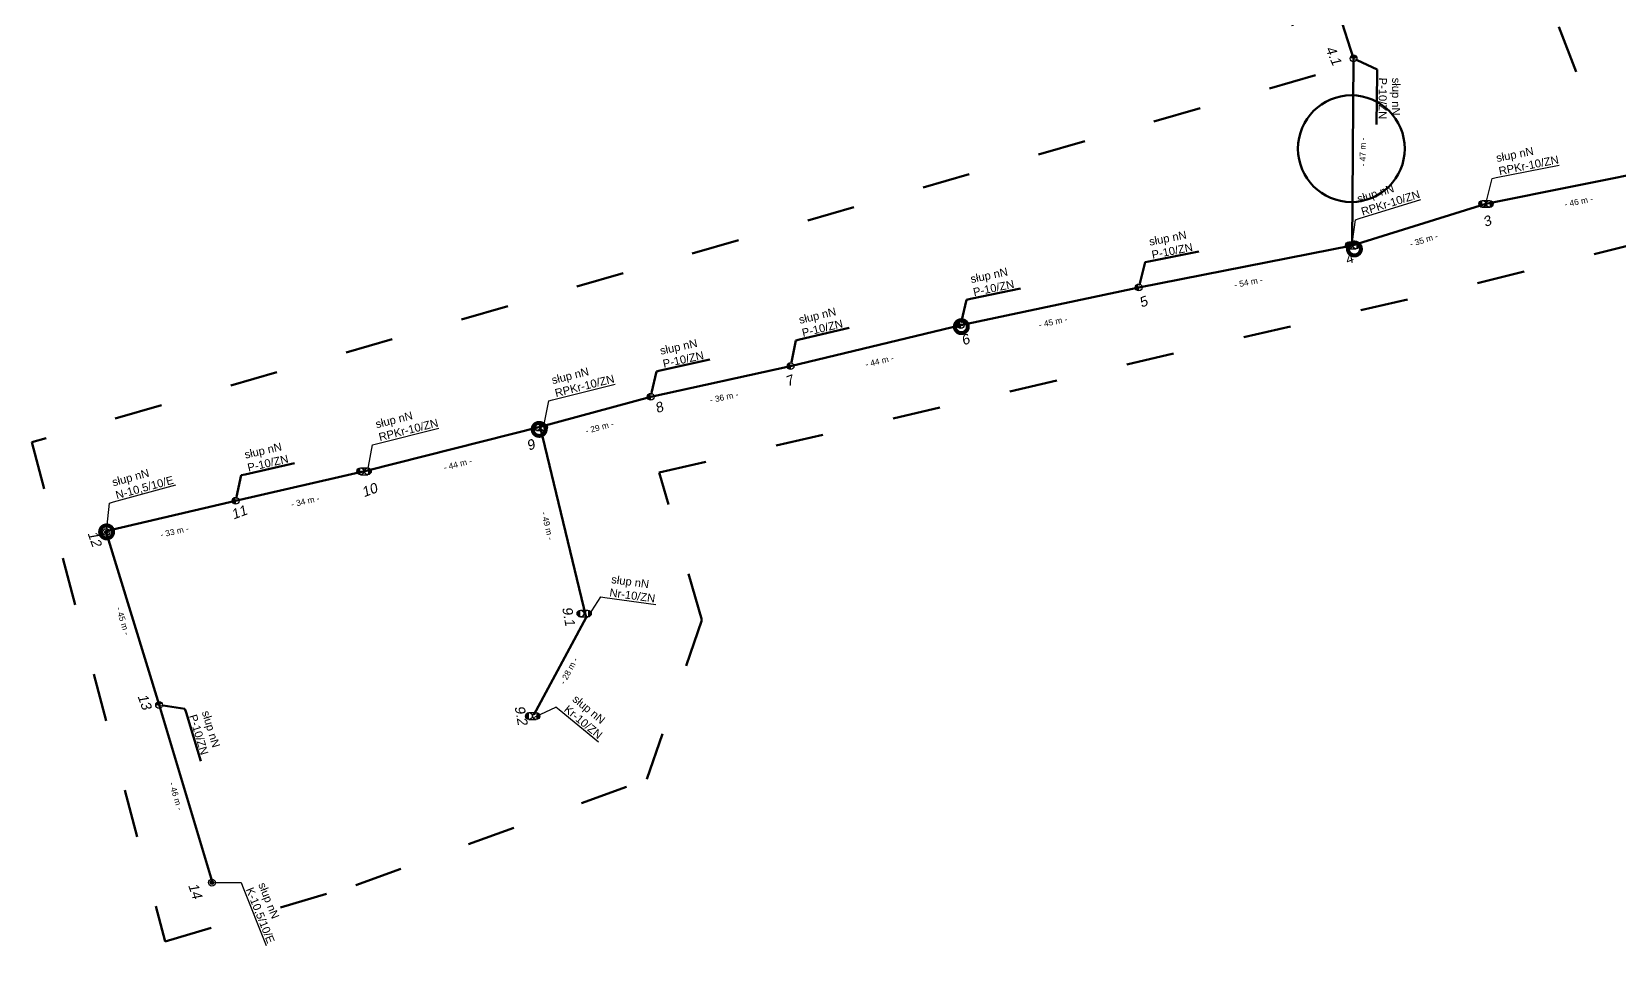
# Model space of a CAD drawing. Header units: metres. Extents: x 7547313 to 7555771, y 5771206 to 5789306.
# Drawn here: x 7547313.2 to 7547710, y 5783965.2 to 5784194.7 of the extents above; entities that cross this region are included whole.
import ezdxf
from ezdxf import colors
from ezdxf.entities.mleader import LeaderData, LeaderLine
from ezdxf.math import Vec2, Vec3

# ---------------------------------------------------------------- set-up
doc = ezdxf.new("R2010")
doc.units = ezdxf.units.M
doc.linetypes.add('GCAD_ISO03W100', pattern=[30, 12, -18])
for name, color, linetype, lineweight in [('!TELE', 30, 'SCARPLINE1A', 50), ('!trafo_05-0181', 6, 'GCAD_ISO03W100', 50), ('_numery', 7, 'Continuous', 40), ('_PRZEWIESZENIA', 6, 'Continuous', 50)]:
    doc.layers.add(name, color=color, linetype=linetype, lineweight=lineweight)
for name, color, linetype in [('!wymiary', 7, 'Continuous'), ('_MM mufy', 3, 'Continuous'), ('_MM opisy', 7, 'Continuous'), ('_MM slupy', 5, 'Continuous')]:
    doc.layers.add(name, color=color, linetype=linetype)
doc.styles.get("Standard").update_dxf_attribs({"font": 'arial.ttf'})
doc.linetypes.add('SCARPLINE1A', pattern='A,2,[150,AAA.SHX,S=1,R=0,X=0,Y=0],1e-11', length=2)
doc.dimstyles.new('opis linie', dxfattribs={"dimtxt": 1.5, "dimasz": 0.18, "dimexe": 0.18, "dimexo": 0.0625, "dimgap": 2.5, "dimtad": 4, "dimdec": 0, "dimzin": 0, "dimdsep": 46, "dimtxsty": 'Standard', "dimcen": 0.09, "dimse1": 1, "dimse2": 1, "dimsd1": 1, "dimsd2": 1, "dimclrt": 256, "dimadec": 0, "dimazin": 0, "dimtfac": 1, "dimtdec": 0, "dimtofl": 0, "dimtmove": 0, "dimatfit": 3, "dimfxl": 1, "dimtfill": 1, "dimtolj": 1, "dimtzin": 0, "dimarcsym": 0})

# ---------------------------------------------------------------- blocks, each defined once
blk = doc.blocks.new('*D20')
at = {"layer": 'Defpoints', "color": 0}
for p in [(7547440.23, 5784095.98), (7547451, 5784048.19), (7547451.73, 5784048.37)]:
    blk.add_point(p, dxfattribs=at)
at = {"layer": '!wymiary', "insert": (7547442.08, 5784071.23), "char_height": 1.5, "attachment_point": 5, "rotation": 283.574, "bg_fill": 3, "box_fill_scale": 1.1, "bg_fill_color": 9, "bg_fill_true_color": 13158600, "bg_fill_transparency": 0}
blk.add_mtext('\\A1;- 49 m -', dxfattribs=at)
blk = doc.blocks.new('*D21')
at = {"layer": 'Defpoints', "color": 0}
for p in [(7547451.73, 5784048.37), (7547438.03, 5784024.35), (7547438.69, 5784024)]:
    blk.add_point(p, dxfattribs=at)
at = {"layer": '!wymiary', "insert": (7547447.43, 5784035), "char_height": 1.5, "attachment_point": 5, "rotation": 61.8514, "bg_fill": 3, "box_fill_scale": 1.1, "bg_fill_color": 9, "bg_fill_true_color": 13158600, "bg_fill_transparency": 0}
blk.add_mtext('\\A1;- 28 m -', dxfattribs=at)
blk = doc.blocks.new('*D44')
at = {"layer": 'Defpoints', "color": 0}
for p in [(7547629.2, 5784232.71), (7547642.85, 5784187.82), (7547643.57, 5784188.05)]:
    blk.add_point(p, dxfattribs=at)
at = {"layer": '!wymiary', "insert": (7547632.57, 5784209.15), "char_height": 1.5, "attachment_point": 5, "rotation": 287.8382, "bg_fill": 3, "box_fill_scale": 1.1, "bg_fill_color": 9, "bg_fill_true_color": 13158600, "bg_fill_transparency": 0}
blk.add_mtext('\\A1;- 47 m -', dxfattribs=at)
blk = doc.blocks.new('*D45')
at = {"layer": 'Defpoints', "color": 0}
for p in [(7547643.57, 5784188.05), (7547642.43, 5784141.27), (7547643.18, 5784141.26)]:
    blk.add_point(p, dxfattribs=at)
at = {"layer": '!wymiary', "insert": (7547645.87, 5784164.64), "char_height": 1.5, "attachment_point": 5, "rotation": 89.5261, "bg_fill": 3, "box_fill_scale": 1.1, "bg_fill_color": 9, "bg_fill_true_color": 13158600, "bg_fill_transparency": 0}
blk.add_mtext('\\A1;- 47 m -', dxfattribs=at)
blk = doc.blocks.new('*D50')
at = {"layer": 'Defpoints', "color": 0}
for p in [(7547345.03, 5784026.49), (7547345.75, 5784026.71), (7547358.27, 5783982.38)]:
    blk.add_point(p, dxfattribs=at)
at = {"layer": '!wymiary', "insert": (7547349.24, 5784003.71), "char_height": 1.5, "attachment_point": 5, "rotation": 286.7076, "bg_fill": 3, "box_fill_scale": 1.1, "bg_fill_color": 9, "bg_fill_true_color": 13158600, "bg_fill_transparency": 0}
blk.add_mtext('\\A1;- 46 m -', dxfattribs=at)
blk = doc.blocks.new('*D51')
at = {"layer": 'Defpoints', "color": 0}
for p in [(7547331.74, 5784069.94), (7547332.46, 5784070.16), (7547345.03, 5784026.49)]:
    blk.add_point(p, dxfattribs=at)
at = {"layer": '!wymiary', "insert": (7547335.98, 5784047.48), "char_height": 1.5, "attachment_point": 5, "rotation": 287.0072, "bg_fill": 3, "box_fill_scale": 1.1, "bg_fill_color": 9, "bg_fill_true_color": 13158600, "bg_fill_transparency": 0}
blk.add_mtext('\\A1;- 45 m -', dxfattribs=at)
blk = doc.blocks.new('*D52')
at = {"layer": 'Defpoints', "color": 0}
for p in [(7547364.16, 5784077.51), (7547364.33, 5784076.78), (7547331.74, 5784069.94)]:
    blk.add_point(p, dxfattribs=at)
at = {"layer": '!wymiary', "insert": (7547348.86, 5784069.81), "char_height": 1.5, "attachment_point": 5, "rotation": 13.143, "bg_fill": 3, "box_fill_scale": 1.1, "bg_fill_color": 9, "bg_fill_true_color": 13158600, "bg_fill_transparency": 0}
blk.add_mtext('\\A1;- 33 m -', dxfattribs=at)
blk = doc.blocks.new('*D53')
at = {"layer": 'Defpoints', "color": 0}
for p in [(7547397.15, 5784085.08), (7547397.32, 5784084.35), (7547364.16, 5784077.51)]:
    blk.add_point(p, dxfattribs=at)
at = {"layer": '!wymiary', "insert": (7547381.55, 5784077.38), "char_height": 1.5, "attachment_point": 5, "rotation": 12.9236, "bg_fill": 3, "box_fill_scale": 1.1, "bg_fill_color": 9, "bg_fill_true_color": 13158600, "bg_fill_transparency": 0}
blk.add_mtext('\\A1;- 34 m -', dxfattribs=at)
blk = doc.blocks.new('*D54')
at = {"layer": 'Defpoints', "color": 0}
for p in [(7547440.23, 5784095.98), (7547440.42, 5784095.25), (7547397.15, 5784085.08)]:
    blk.add_point(p, dxfattribs=at)
at = {"layer": '!wymiary', "insert": (7547419.67, 5784086.65), "char_height": 1.5, "attachment_point": 5, "rotation": 14.197, "bg_fill": 3, "box_fill_scale": 1.1, "bg_fill_color": 9, "bg_fill_true_color": 13158600, "bg_fill_transparency": 0}
blk.add_mtext('\\A1;- 44 m -', dxfattribs=at)
blk = doc.blocks.new('*D55')
at = {"layer": 'Defpoints', "color": 0}
for p in [(7547467.89, 5784103.49), (7547468.09, 5784102.76), (7547440.23, 5784095.98)]:
    blk.add_point(p, dxfattribs=at)
at = {"layer": '!wymiary', "insert": (7547455.11, 5784095.86), "char_height": 1.5, "attachment_point": 5, "rotation": 15.1883, "bg_fill": 3, "box_fill_scale": 1.1, "bg_fill_color": 9, "bg_fill_true_color": 13158600, "bg_fill_transparency": 0}
blk.add_mtext('\\A1;- 29 m -', dxfattribs=at)
blk = doc.blocks.new('*D56')
at = {"layer": 'Defpoints', "color": 0}
for p in [(7547502.85, 5784111.15), (7547503.01, 5784110.41), (7547467.89, 5784103.49)]:
    blk.add_point(p, dxfattribs=at)
at = {"layer": '!wymiary', "insert": (7547486.23, 5784103.39), "char_height": 1.5, "attachment_point": 5, "rotation": 12.3555, "bg_fill": 3, "box_fill_scale": 1.1, "bg_fill_color": 9, "bg_fill_true_color": 13158600, "bg_fill_transparency": 0}
blk.add_mtext('\\A1;- 36 m -', dxfattribs=at)
blk = doc.blocks.new('*D57')
at = {"layer": 'Defpoints', "color": 0}
for p in [(7547545.39, 5784121.41), (7547545.56, 5784120.68), (7547502.85, 5784111.15)]:
    blk.add_point(p, dxfattribs=at)
at = {"layer": '!wymiary', "insert": (7547525.06, 5784112.39), "char_height": 1.5, "attachment_point": 5, "rotation": 13.5621, "bg_fill": 3, "box_fill_scale": 1.1, "bg_fill_color": 9, "bg_fill_true_color": 13158600, "bg_fill_transparency": 0}
blk.add_mtext('\\A1;- 44 m -', dxfattribs=at)
blk = doc.blocks.new('*D58')
at = {"layer": 'Defpoints', "color": 0}
for p in [(7547589.88, 5784130.8), (7547590.04, 5784130.07), (7547545.39, 5784121.41)]:
    blk.add_point(p, dxfattribs=at)
at = {"layer": '!wymiary', "insert": (7547568.46, 5784122.18), "char_height": 1.5, "attachment_point": 5, "rotation": 11.9245, "bg_fill": 3, "box_fill_scale": 1.1, "bg_fill_color": 9, "bg_fill_true_color": 13158600, "bg_fill_transparency": 0}
blk.add_mtext('\\A1;- 45 m -', dxfattribs=at)
blk = doc.blocks.new('*D59')
at = {"layer": 'Defpoints', "color": 0}
for p in [(7547643.18, 5784141.26), (7547643.32, 5784140.53), (7547589.88, 5784130.8)]:
    blk.add_point(p, dxfattribs=at)
at = {"layer": '!wymiary', "insert": (7547617.3, 5784132.1), "char_height": 1.5, "attachment_point": 5, "rotation": 11.1037, "bg_fill": 3, "box_fill_scale": 1.1, "bg_fill_color": 9, "bg_fill_true_color": 13158600, "bg_fill_transparency": 0}
blk.add_mtext('\\A1;- 54 m -', dxfattribs=at)
blk = doc.blocks.new('*D60')
at = {"layer": 'Defpoints', "color": 0}
for p in [(7547676.66, 5784151.71), (7547676.89, 5784151), (7547643.18, 5784141.26)]:
    blk.add_point(p, dxfattribs=at)
at = {"layer": '!wymiary', "insert": (7547661.12, 5784142.66), "char_height": 1.5, "attachment_point": 5, "rotation": 17.3352, "bg_fill": 3, "box_fill_scale": 1.1, "bg_fill_color": 9, "bg_fill_true_color": 13158600, "bg_fill_transparency": 0}
blk.add_mtext('\\A1;- 35 m -', dxfattribs=at)
blk = doc.blocks.new('*D61')
at = {"layer": 'Defpoints', "color": 0}
for p in [(7547721.42, 5784160.68), (7547721.56, 5784159.94), (7547676.66, 5784151.71)]:
    blk.add_point(p, dxfattribs=at)
at = {"layer": '!wymiary', "insert": (7547699.83, 5784152.26), "char_height": 1.5, "attachment_point": 5, "rotation": 11.3282, "bg_fill": 3, "box_fill_scale": 1.1, "bg_fill_color": 9, "bg_fill_true_color": 13158600, "bg_fill_transparency": 0}
blk.add_mtext('\\A1;- 46 m -', dxfattribs=at)
blk = doc.blocks.new('ZN')
at = {"layer": '_MM slupy', "transparency": 33554687}
h = blk.add_hatch(color=256, dxfattribs=at)
h.dxf.hatch_style = 1
h.paths.add_polyline_path([(0, -0.86), (0, 0.86, 1)])
at = {"layer": '_MM slupy'}
blk.add_circle((0, 0), 0.857, dxfattribs=at)
blk = doc.blocks.new('E')
at = {"layer": '_MM slupy'}
h = blk.add_hatch(color=256, dxfattribs=at)
h.dxf.hatch_style = 1
h.paths.add_polyline_path([(0.27, 0.37, 1), (-0.27, -0.37, 1)])
for radius in [0.857, 0.457]:
    blk.add_circle((0, 0), radius, dxfattribs=at)
blk = doc.blocks.new('R')
at = {"layer": '_MM slupy', "transparency": 33554687}
h = blk.add_hatch(color=256, dxfattribs=at)
h.dxf.hatch_style = 1
h.paths.add_polyline_path([(-0.93, -0.86), (-0.93, 0.86, 1)])
h = blk.add_hatch(color=256, dxfattribs=at)
h.dxf.hatch_style = 1
h.paths.add_polyline_path([(0.93, 0.86), (0.93, -0.86, 1)])
at = {"layer": '_MM slupy'}
for points in [[(-0.93, 0.86), (0.93, 0.86)], [(-0.93, -0.86), (0.93, -0.86)]]:
    blk.add_lwpolyline(points, dxfattribs=at)
for centre in [(-0.93, 0), (0.93, 0)]:
    blk.add_circle(centre, 0.857, dxfattribs=at)
blk = doc.blocks.new('mufa')
at = {"layer": '_MM mufy'}
h = blk.add_hatch(color=256, dxfattribs=at)
h.dxf.hatch_style = 1
h.paths.add_polyline_path([(2.15, 0.12, 1), (-2.1, -0.05, 1)])
h.paths.add_polyline_path([(-1.1, -0.01, -1), (1.15, 0.08, -1)], flags=16)
h.paths.add_polyline_path([(-0.83, 0, -1), (0.88, 0.07, -1)], flags=0)
blk = doc.blocks.new('q')
at = {"layer": '_MM slupy'}
blk.add_blockref('ZN', (0, 0), dxfattribs=at)
at = {"layer": '_MM opisy'}
ml = blk.add_multileader_mtext('Standard', dxfattribs=at)
ml.set_content('\\pxql;słup nN\\PP-10/ZN', color=256)
ml.set_leader_properties()
ml.build(insert=Vec2(0, 0))
ml.multileader.update_dxf_attribs({"has_text_frame": 1, "text_left_attachment_type": 5, "text_right_attachment_type": 5, "dogleg_length": 1, "arrow_head_size": 1})
ctx = ml.context
ctx.base_point, ctx.char_height, ctx.arrow_head_size, ctx.landing_gap_size, ctx.plane_origin = Vec3(3.75, 5.9), 2, 1, 1, Vec3(1.72, -1.42)
ctx.left_attachment, ctx.right_attachment = 5, 5
notes = []
notes.append((ctx, [(0, (1, 1, 0), (2.75, 5.9), (1, 0), 1, [(0, [(0, 0), (2.75, 5.9)], 0, [])])]))
ctx.mtext.insert, ctx.mtext.flow_direction = Vec3(4.75, 11.7), 5
ctx.mtext.has_bg_fill, ctx.mtext.bg_color, ctx.mtext.bg_scale_factor, ctx.mtext.bg_transparency, ctx.mtext.use_window_bg_color = 1, -1023410175, 1, 0, 1
for ctx, leaders in notes:
    for number, flags, end, landing, length, lines in leaders:
        leader = LeaderData()
        leader.index, (leader.has_last_leader_line, leader.has_dogleg_vector, leader.attachment_direction) = number, flags
        leader.last_leader_point, leader.dogleg_vector, leader.dogleg_length = Vec3(end), Vec3(landing), length
        for number, points, colour, breaks in lines:
            line = LeaderLine()
            line.index, line.vertices, line.color, line.breaks = number, Vec3.list(points), colors.encode_raw_color(colour), breaks
            leader.lines.append(line)
        ctx.leaders.append(leader)

msp = doc.modelspace()

# ---------------------------------------------------------------- linework, layer by layer
at = {"layer": '!TELE'}
for points in [[(7547604.59, 5784308.46), (7547616.77, 5784271.36), (7547629.2, 5784232.71), (7547643.57, 5784188.05), (7547643.18, 5784141.26)], [(7547331.74, 5784069.94), (7547364.16, 5784077.51), (7547397.15, 5784085.08), (7547440.23, 5784095.98), (7547467.89, 5784103.49), (7547502.85, 5784111.15), (7547545.39, 5784121.41), (7547589.88, 5784130.8), (7547643.18, 5784141.26), (7547676.66, 5784151.71), (7547721.42, 5784160.68), (7547752.99, 5784167.3), (7547824.78, 5784184.17), (7547867.12, 5784195.38), (7547898.57, 5784202.63), (7547936.42, 5784211.17), (7547968.19, 5784218.42), (7548000.22, 5784225.81), (7548048.07, 5784236.31), (7548098.58, 5784248.26)], [(7547440.23, 5784095.98), (7547451.73, 5784048.37), (7547438.69, 5784024)], [(7547331.74, 5784069.94), (7547345.03, 5784026.49), (7547358.27, 5783982.38)]]:
    msp.add_lwpolyline(points, dxfattribs=at)

# ---------------------------------------------------------------- next in the draw order: dimensions: what is measured, and where the dimension line sits
at = {"layer": '!wymiary'}
for p1, p2, picture, middle in [((7547629.2, 5784232.71), (7547643.57, 5784188.05), '*D44', (7547632.57, 5784209.15)), ((7547440.23, 5784095.98), (7547451.73, 5784048.37), '*D20', (7547442.08, 5784071.23)), ((7547358.27, 5783982.38), (7547345.03, 5784026.49), '*D50', (7547349.24, 5784003.71))]:
    dim = msp.add_aligned_dim(p1=p1, p2=p2, distance=-0.75, dimstyle='opis linie', override={"dimpost": '- <> m -'}, dxfattribs=at)
    dim.commit()
    dim.dimension.update_dxf_attribs({"geometry": picture, "text_midpoint": middle})

# ---------------------------------------------------------------- next in the draw order: texts
at = {"layer": '_numery', "oblique": 10}
msp.add_text('14', height=2.5, rotation=289.7301, dxfattribs=at).set_placement((7547352.24, 5783981.45))

# ---------------------------------------------------------------- next in the draw order: dimensions: what is measured, and where the dimension line sits
at = {"layer": '!wymiary'}
for p1, p2, picture, middle in [((7547643.57, 5784188.05), (7547643.18, 5784141.26), '*D45', (7547645.87, 5784164.64)), ((7547345.03, 5784026.49), (7547331.74, 5784069.94), '*D51', (7547335.98, 5784047.48)), ((7547451.73, 5784048.37), (7547438.69, 5784024), '*D21', (7547447.43, 5784035))]:
    dim = msp.add_aligned_dim(p1=p1, p2=p2, distance=-0.75, dimstyle='opis linie', override={"dimpost": '- <> m -'}, dxfattribs=at)
    dim.commit()
    dim.dimension.update_dxf_attribs({"geometry": picture, "text_midpoint": middle})

# ---------------------------------------------------------------- next in the draw order: leaders
at = {"layer": '_MM opisy'}
ml = msp.add_multileader_mtext('Standard', dxfattribs=at)
ml.set_content('słup nN\\P\\pxql;K-10,5/10/E', color=256)
ml.set_leader_properties()
ml.build(insert=Vec2(0, 0))
ml.multileader.update_dxf_attribs({"has_text_frame": 1, "text_left_attachment_type": 5, "text_right_attachment_type": 5, "dogleg_length": 1, "arrow_head_size": 1})
ctx = ml.context
ctx.base_point, ctx.char_height, ctx.arrow_head_size, ctx.landing_gap_size, ctx.plane_origin, ctx.plane_x_axis, ctx.plane_y_axis = Vec3(7547365.9, 5783981.18), 2, 1, 1, Vec3(7547357.53, 5783979.99), Vec3(0.370407, -0.92887), Vec3(0.92887, 0.370407)
ctx.left_attachment, ctx.right_attachment = 5, 5
notes = []
notes.append((ctx, [(0, (1, 1, 0), (7547365.53, 5783982.11), (0.370407, -0.92887), 1, [(0, [(7547358.21, 5783982.11)], 0, [])])]))
ctx.mtext.insert, ctx.mtext.text_direction, ctx.mtext.flow_direction = Vec3(7547371.63, 5783982.39), Vec3(0.370407, -0.92887), 5
ctx.mtext.has_bg_fill, ctx.mtext.bg_color, ctx.mtext.bg_scale_factor, ctx.mtext.bg_transparency, ctx.mtext.use_window_bg_color = 1, -1023410175, 1, 0, 1
for ctx, leaders in notes:
    for number, flags, end, landing, length, lines in leaders:
        leader = LeaderData()
        leader.index, (leader.has_last_leader_line, leader.has_dogleg_vector, leader.attachment_direction) = number, flags
        leader.last_leader_point, leader.dogleg_vector, leader.dogleg_length = Vec3(end), Vec3(landing), length
        for number, points, colour, breaks in lines:
            line = LeaderLine()
            line.index, line.vertices, line.color, line.breaks = number, Vec3.list(points), colors.encode_raw_color(colour), breaks
            leader.lines.append(line)
        ctx.leaders.append(leader)

# ---------------------------------------------------------------- next in the draw order: block references
at = {"layer": '!TELE'}
for p, rotation in [((7547643.57, 5784188.05), 269.5260871382649), ((7547345.03, 5784026.49), 286.7075856176182)]:
    msp.add_blockref('q', p, dxfattribs=dict(at, rotation=rotation))
at = {"rotation": 291.7406898203865}
msp.add_blockref('E', (7547358.21, 5783982.11), dxfattribs=at)

# ---------------------------------------------------------------- next in the draw order: texts
at = {"layer": '_numery', "oblique": 10}
for s, rotation, p in [('4.1', 293.6096, (7547636.47, 5784190.48)), ('9.1', 280.4567, (7547445.74, 5784050.8))]:
    msp.add_text(s, height=2.5, rotation=rotation, dxfattribs=at).set_placement(p)

# ---------------------------------------------------------------- next in the draw order: dimensions: what is measured, and where the dimension line sits
at = {"layer": '!wymiary'}
dim = msp.add_aligned_dim(p1=(7547331.74, 5784069.94), p2=(7547364.16, 5784077.51), distance=-0.75, dimstyle='opis linie', override={"dimpost": '- <> m -'}, dxfattribs=at)
dim.commit()
dim.dimension.update_dxf_attribs({"geometry": '*D52', "text_midpoint": (7547348.86, 5784069.81)})

# ---------------------------------------------------------------- next in the draw order: leaders
at = {"layer": '_MM opisy'}
ml = msp.add_multileader_mtext('Standard', dxfattribs=at)
ml.set_content('\\pxql;słup nN\\PNr-10/ZN', color=256)
ml.set_leader_properties()
ml.build(insert=Vec2(0, 0))
ml.multileader.update_dxf_attribs({"has_text_frame": 1, "text_left_attachment_type": 5, "text_right_attachment_type": 5, "dogleg_length": 1, "arrow_head_size": 1})
ctx = ml.context
ctx.base_point, ctx.char_height, ctx.arrow_head_size, ctx.landing_gap_size, ctx.plane_origin, ctx.plane_x_axis, ctx.plane_y_axis = Vec3(7547456.45, 5784053.35), 2, 1, 1, Vec3(7547453.44, 5784046.37), Vec3(0.990778, -0.135498), Vec3(0.135498, 0.990778)
ctx.left_attachment, ctx.right_attachment = 5, 5
notes = []
notes.append((ctx, [(0, (1, 1, 0), (7547455.46, 5784053.49), (0.990778, -0.135498), 1, [(0, [(7547451.93, 5784048.01), (7547455.46, 5784053.49)], 0, [])])]))
ctx.mtext.insert, ctx.mtext.text_direction, ctx.mtext.flow_direction = Vec3(7547458.22, 5784058.93), Vec3(0.990778, -0.135498), 5
ctx.mtext.has_bg_fill, ctx.mtext.bg_color, ctx.mtext.bg_scale_factor, ctx.mtext.bg_transparency, ctx.mtext.use_window_bg_color = 1, -1023410175, 1, 0, 1
ml = msp.add_multileader_mtext('Standard', dxfattribs=at)
ml.set_content('\\pxql;słup nN\\PKr-10/ZN', color=256)
ml.set_leader_properties()
ml.build(insert=Vec2(0, 0))
ml.multileader.update_dxf_attribs({"has_text_frame": 1, "text_left_attachment_type": 5, "text_right_attachment_type": 5, "dogleg_length": 1, "arrow_head_size": 1})
ctx = ml.context
ctx.base_point, ctx.char_height, ctx.arrow_head_size, ctx.landing_gap_size, ctx.plane_origin, ctx.plane_x_axis, ctx.plane_y_axis = Vec3(7547444.99, 5784025.36), 2, 1, 1, Vec3(7547438.74, 5784020.98), Vec3(0.772085, -0.635519), Vec3(0.635519, 0.772085)
ctx.left_attachment, ctx.right_attachment = 5, 5
notes.append((ctx, [(0, (1, 1, 0), (7547444.22, 5784026), (0.772085, -0.635519), 1, [(0, [(7547438.32, 5784023.16), (7547444.2, 5784025.97)], 0, [])])]))
ctx.mtext.insert, ctx.mtext.text_direction, ctx.mtext.flow_direction = Vec3(7547449.43, 5784029.18), Vec3(0.772085, -0.635519), 5
ctx.mtext.has_bg_fill, ctx.mtext.bg_color, ctx.mtext.bg_scale_factor, ctx.mtext.bg_transparency, ctx.mtext.use_window_bg_color = 1, -1023410175, 1, 0, 1
for ctx, leaders in notes:
    for number, flags, end, landing, length, lines in leaders:
        leader = LeaderData()
        leader.index, (leader.has_last_leader_line, leader.has_dogleg_vector, leader.attachment_direction) = number, flags
        leader.last_leader_point, leader.dogleg_vector, leader.dogleg_length = Vec3(end), Vec3(landing), length
        for number, points, colour, breaks in lines:
            line = LeaderLine()
            line.index, line.vertices, line.color, line.breaks = number, Vec3.list(points), colors.encode_raw_color(colour), breaks
            leader.lines.append(line)
        ctx.leaders.append(leader)

# ---------------------------------------------------------------- next in the draw order: block references
for p in [(7547451.27, 5784049.33), (7547438.38, 5784023.73)]:
    msp.add_blockref('R', p)

# ---------------------------------------------------------------- next in the draw order: texts
at = {"layer": '_numery', "oblique": 10}
for s, rotation, p in [('13', 289.7301, (7547339.6, 5784028.71)), ('9.2', 280.4567, (7547433.86, 5784026.08))]:
    msp.add_text(s, height=2.5, rotation=rotation, dxfattribs=at).set_placement(p)

# ---------------------------------------------------------------- next in the draw order: dimensions: what is measured, and where the dimension line sits
at = {"layer": '!wymiary'}
dim = msp.add_aligned_dim(p1=(7547364.16, 5784077.51), p2=(7547397.15, 5784085.08), distance=-0.75, dimstyle='opis linie', override={"dimpost": '- <> m -'}, dxfattribs=at)
dim.commit()
dim.dimension.update_dxf_attribs({"geometry": '*D53', "text_midpoint": (7547381.55, 5784077.38)})

# ---------------------------------------------------------------- next in the draw order: leaders
at = {"layer": '_MM opisy'}
ml = msp.add_multileader_mtext('Standard', dxfattribs=at)
ml.set_content('\\pxql;słup nN\\PN-10,5/10/E', color=256)
ml.set_leader_properties()
ml.build(insert=Vec2(0, 0))
ml.multileader.update_dxf_attribs({"has_text_frame": 1, "text_left_attachment_type": 5, "text_right_attachment_type": 5, "dogleg_length": 1, "arrow_head_size": 1})
ctx = ml.context
ctx.base_point, ctx.char_height, ctx.arrow_head_size, ctx.landing_gap_size, ctx.plane_origin, ctx.plane_x_axis, ctx.plane_y_axis = Vec3(7547333.62, 5784077.21), 2, 1, 1, Vec3(7547333.87, 5784068.76), Vec3(0.96446, 0.26423), Vec3(-0.26423, 0.96446)
ctx.left_attachment, ctx.right_attachment = 5, 5
notes = []
notes.append((ctx, [(0, (1, 1, 0), (7547332.65, 5784076.95), (0.96446, 0.26423), 1, [(0, [(7547331.83, 5784069.67)], 0, [])])]))
ctx.mtext.insert, ctx.mtext.text_direction, ctx.mtext.flow_direction = Vec3(7547333.06, 5784083.04), Vec3(0.96446, 0.26423), 5
ctx.mtext.has_bg_fill, ctx.mtext.bg_color, ctx.mtext.bg_scale_factor, ctx.mtext.bg_transparency, ctx.mtext.use_window_bg_color = 1, -1023410175, 1, 0, 1
for ctx, leaders in notes:
    for number, flags, end, landing, length, lines in leaders:
        leader = LeaderData()
        leader.index, (leader.has_last_leader_line, leader.has_dogleg_vector, leader.attachment_direction) = number, flags
        leader.last_leader_point, leader.dogleg_vector, leader.dogleg_length = Vec3(end), Vec3(landing), length
        for number, points, colour, breaks in lines:
            line = LeaderLine()
            line.index, line.vertices, line.color, line.breaks = number, Vec3.list(points), colors.encode_raw_color(colour), breaks
            leader.lines.append(line)
        ctx.leaders.append(leader)

# ---------------------------------------------------------------- next in the draw order: block references
at = {"layer": '!TELE', "rotation": 12.92356488550755}
msp.add_blockref('q', (7547364.16, 5784077.51), dxfattribs=at)
at = {"color": 5, "lineweight": 70}
msp.add_blockref('mufa', (7547331.88, 5784069.7), dxfattribs=at)
at = {"rotation": 15.32121757312895}
msp.add_blockref('E', (7547331.83, 5784069.67), dxfattribs=at)

# ---------------------------------------------------------------- next in the draw order: texts
at = {"layer": '_numery', "oblique": 10}
msp.add_text('12', height=2.5, rotation=289.7301, dxfattribs=at).set_placement((7547327.11, 5784069.41))

# ---------------------------------------------------------------- next in the draw order: dimensions: what is measured, and where the dimension line sits
at = {"layer": '!wymiary'}
dim = msp.add_aligned_dim(p1=(7547397.15, 5784085.08), p2=(7547440.23, 5784095.98), distance=-0.75, dimstyle='opis linie', override={"dimpost": '- <> m -'}, dxfattribs=at)
dim.commit()
dim.dimension.update_dxf_attribs({"geometry": '*D54', "text_midpoint": (7547419.67, 5784086.65)})

# ---------------------------------------------------------------- next in the draw order: texts
at = {"layer": '_numery', "oblique": 10}
for s, p in [('10', (7547396.21, 5784078.36)), ('11', (7547363.61, 5784072.8))]:
    msp.add_text(s, height=2.5, rotation=20.4647, dxfattribs=at).set_placement(p)

# ---------------------------------------------------------------- next in the draw order: dimensions: what is measured, and where the dimension line sits
at = {"layer": '!wymiary'}
dim = msp.add_aligned_dim(p1=(7547440.23, 5784095.98), p2=(7547467.89, 5784103.49), distance=-0.75, dimstyle='opis linie', override={"dimpost": '- <> m -'}, dxfattribs=at)
dim.commit()
dim.dimension.update_dxf_attribs({"geometry": '*D55', "text_midpoint": (7547455.11, 5784095.86)})

# ---------------------------------------------------------------- next in the draw order: leaders
at = {"layer": '_MM opisy'}
ml = msp.add_multileader_mtext('Standard', dxfattribs=at)
ml.set_content('\\pxql;słup nN\\PRPKr-10/ZN', color=256)
ml.set_leader_properties()
ml.build(insert=Vec2(0, 0))
ml.multileader.update_dxf_attribs({"has_text_frame": 1, "text_left_attachment_type": 5, "text_right_attachment_type": 5, "dogleg_length": 1, "arrow_head_size": 1})
ctx = ml.context
ctx.base_point, ctx.char_height, ctx.arrow_head_size, ctx.landing_gap_size, ctx.plane_origin, ctx.plane_x_axis, ctx.plane_y_axis = Vec3(7547399.34, 5784091.72), 2, 1, 1, Vec3(7547399.16, 5784084.12), Vec3(0.969458, 0.245256), Vec3(-0.245256, 0.969458)
ctx.left_attachment, ctx.right_attachment = 5, 5
notes = []
notes.append((ctx, [(0, (1, 1, 0), (7547398.37, 5784091.48), (0.969458, 0.245256), 1, [(0, [(7547397.15, 5784085.08), (7547398.37, 5784091.48)], 0, [])])]))
ctx.mtext.insert, ctx.mtext.text_direction, ctx.mtext.flow_direction = Vec3(7547398.9, 5784097.56), Vec3(0.969458, 0.245256), 5
ctx.mtext.has_bg_fill, ctx.mtext.bg_color, ctx.mtext.bg_scale_factor, ctx.mtext.bg_transparency, ctx.mtext.use_window_bg_color = 1, -1023410175, 1, 0, 1
for ctx, leaders in notes:
    for number, flags, end, landing, length, lines in leaders:
        leader = LeaderData()
        leader.index, (leader.has_last_leader_line, leader.has_dogleg_vector, leader.attachment_direction) = number, flags
        leader.last_leader_point, leader.dogleg_vector, leader.dogleg_length = Vec3(end), Vec3(landing), length
        for number, points, colour, breaks in lines:
            line = LeaderLine()
            line.index, line.vertices, line.color, line.breaks = number, Vec3.list(points), colors.encode_raw_color(colour), breaks
            leader.lines.append(line)
        ctx.leaders.append(leader)

# ---------------------------------------------------------------- next in the draw order: block references
msp.add_blockref('R', (7547396.27, 5784084.89))

# ---------------------------------------------------------------- next in the draw order: texts
at = {"layer": '_numery', "oblique": 10}
msp.add_text('9', height=2.5, rotation=20.4647, dxfattribs=at).set_placement((7547437.4, 5784089.99))

# ---------------------------------------------------------------- next in the draw order: dimensions: what is measured, and where the dimension line sits
at = {"layer": '!wymiary'}
dim = msp.add_aligned_dim(p1=(7547467.89, 5784103.49), p2=(7547502.85, 5784111.15), distance=-0.75, dimstyle='opis linie', override={"dimpost": '- <> m -'}, dxfattribs=at)
dim.commit()
dim.dimension.update_dxf_attribs({"geometry": '*D56', "text_midpoint": (7547486.23, 5784103.39)})

# ---------------------------------------------------------------- next in the draw order: leaders
at = {"layer": '_MM opisy'}
ml = msp.add_multileader_mtext('Standard', dxfattribs=at)
ml.set_content('\\pxql;słup nN\\PRPKr-10/ZN', color=256)
ml.set_leader_properties()
ml.build(insert=Vec2(0, 0))
ml.multileader.update_dxf_attribs({"has_text_frame": 1, "text_left_attachment_type": 5, "text_right_attachment_type": 5, "dogleg_length": 1, "arrow_head_size": 1})
ctx = ml.context
ctx.base_point, ctx.char_height, ctx.arrow_head_size, ctx.landing_gap_size, ctx.plane_origin, ctx.plane_x_axis, ctx.plane_y_axis = Vec3(7547443.38, 5784102.74), 2, 1, 1, Vec3(7547443.2, 5784095.14), Vec3(0.969458, 0.245256), Vec3(-0.245256, 0.969458)
ctx.left_attachment, ctx.right_attachment = 5, 5
notes = []
notes.append((ctx, [(0, (1, 1, 0), (7547442.41, 5784102.49), (0.969458, 0.245256), 1, [(0, [(7547441.19, 5784096.1), (7547442.41, 5784102.49)], 0, [])])]))
ctx.mtext.insert, ctx.mtext.text_direction, ctx.mtext.flow_direction = Vec3(7547442.93, 5784108.57), Vec3(0.969458, 0.245256), 5
ctx.mtext.has_bg_fill, ctx.mtext.bg_color, ctx.mtext.bg_scale_factor, ctx.mtext.bg_transparency, ctx.mtext.use_window_bg_color = 1, -1023410175, 1, 0, 1
for ctx, leaders in notes:
    for number, flags, end, landing, length, lines in leaders:
        leader = LeaderData()
        leader.index, (leader.has_last_leader_line, leader.has_dogleg_vector, leader.attachment_direction) = number, flags
        leader.last_leader_point, leader.dogleg_vector, leader.dogleg_length = Vec3(end), Vec3(landing), length
        for number, points, colour, breaks in lines:
            line = LeaderLine()
            line.index, line.vertices, line.color, line.breaks = number, Vec3.list(points), colors.encode_raw_color(colour), breaks
            leader.lines.append(line)
        ctx.leaders.append(leader)

# ---------------------------------------------------------------- next in the draw order: block references
at = {"layer": '!TELE', "rotation": 12.35550880508909}
msp.add_blockref('q', (7547467.89, 5784103.49), dxfattribs=at)
at = {"color": 5, "lineweight": 70}
msp.add_blockref('mufa', (7547439.99, 5784095.31), dxfattribs=at)
msp.add_blockref('R', (7547440.31, 5784095.9))

# ---------------------------------------------------------------- next in the draw order: dimensions: what is measured, and where the dimension line sits
at = {"layer": '!wymiary'}
dim = msp.add_aligned_dim(p1=(7547502.85, 5784111.15), p2=(7547545.39, 5784121.41), distance=-0.75, dimstyle='opis linie', override={"dimpost": '- <> m -'}, dxfattribs=at)
dim.commit()
dim.dimension.update_dxf_attribs({"geometry": '*D57', "text_midpoint": (7547525.06, 5784112.39)})

# ---------------------------------------------------------------- next in the draw order: block references
at = {"layer": '!TELE', "rotation": 13.56209502743651}
msp.add_blockref('q', (7547502.85, 5784111.15), dxfattribs=at)

# ---------------------------------------------------------------- next in the draw order: texts
at = {"layer": '_numery', "oblique": 10}
msp.add_text('8', height=2.5, rotation=20.4647, dxfattribs=at).set_placement((7547469.49, 5784099.34))

# ---------------------------------------------------------------- next in the draw order: dimensions: what is measured, and where the dimension line sits
at = {"layer": '!wymiary'}
dim = msp.add_aligned_dim(p1=(7547545.39, 5784121.41), p2=(7547589.88, 5784130.8), distance=-0.75, dimstyle='opis linie', override={"dimpost": '- <> m -'}, dxfattribs=at)
dim.commit()
dim.dimension.update_dxf_attribs({"geometry": '*D58', "text_midpoint": (7547568.46, 5784122.18)})

# ---------------------------------------------------------------- next in the draw order: block references
at = {"layer": '!TELE', "rotation": 11.92447799417184}
msp.add_blockref('q', (7547545.39, 5784121.41), dxfattribs=at)

# ---------------------------------------------------------------- next in the draw order: texts
at = {"layer": '_numery', "oblique": 10}
msp.add_text('7', height=2.5, rotation=20.4647, dxfattribs=at).set_placement((7547502.09, 5784106.03))

# ---------------------------------------------------------------- next in the draw order: dimensions: what is measured, and where the dimension line sits
at = {"layer": '!wymiary'}
dim = msp.add_aligned_dim(p1=(7547589.88, 5784130.8), p2=(7547643.18, 5784141.26), distance=-0.75, dimstyle='opis linie', override={"dimpost": '- <> m -'}, dxfattribs=at)
dim.commit()
dim.dimension.update_dxf_attribs({"geometry": '*D59', "text_midpoint": (7547617.3, 5784132.1)})

# ---------------------------------------------------------------- next in the draw order: block references
at = {"layer": '!TELE', "rotation": 11.10366897269406}
msp.add_blockref('q', (7547589.88, 5784130.8), dxfattribs=at)
at = {"color": 5, "lineweight": 70}
msp.add_blockref('mufa', (7547545.51, 5784120.98), dxfattribs=at)

# ---------------------------------------------------------------- next in the draw order: texts
at = {"layer": '_numery', "oblique": 10}
msp.add_text('6', height=2.5, rotation=20.4647, dxfattribs=at).set_placement((7547546.05, 5784116.27))

# ---------------------------------------------------------------- next in the draw order: dimensions: what is measured, and where the dimension line sits
at = {"layer": '!wymiary'}
dim = msp.add_aligned_dim(p1=(7547643.18, 5784141.26), p2=(7547676.66, 5784151.71), distance=-0.75, dimstyle='opis linie', override={"dimpost": '- <> m -'}, dxfattribs=at)
dim.commit()
dim.dimension.update_dxf_attribs({"geometry": '*D60', "text_midpoint": (7547661.12, 5784142.66)})

# ---------------------------------------------------------------- next in the draw order: texts
at = {"layer": '_numery', "oblique": 10}
msp.add_text('5', height=2.5, rotation=20.4647, dxfattribs=at).set_placement((7547590.53, 5784125.74))

# ---------------------------------------------------------------- next in the draw order: dimensions: what is measured, and where the dimension line sits
at = {"layer": '!wymiary'}
dim = msp.add_aligned_dim(p1=(7547676.66, 5784151.71), p2=(7547721.42, 5784160.68), distance=-0.75, dimstyle='opis linie', override={"dimpost": '- <> m -'}, dxfattribs=at)
dim.commit()
dim.dimension.update_dxf_attribs({"geometry": '*D61', "text_midpoint": (7547699.83, 5784152.26)})

# ---------------------------------------------------------------- next in the draw order: leaders
at = {"layer": '_MM opisy'}
ml = msp.add_multileader_mtext('Standard', dxfattribs=at)
ml.set_content('\\pxql;słup nN\\PRPKr-10/ZN', color=256)
ml.set_leader_properties()
ml.build(insert=Vec2(0, 0))
ml.multileader.update_dxf_attribs({"has_text_frame": 1, "text_left_attachment_type": 5, "text_right_attachment_type": 5, "dogleg_length": 1, "arrow_head_size": 1})
ctx = ml.context
ctx.base_point, ctx.char_height, ctx.arrow_head_size, ctx.landing_gap_size, ctx.plane_origin, ctx.plane_x_axis, ctx.plane_y_axis = Vec3(7547645, 5784148.01), 2, 1, 1, Vec3(7547645.24, 5784140.42), Vec3(0.954578, 0.297962), Vec3(-0.297962, 0.954578)
ctx.left_attachment, ctx.right_attachment = 5, 5
notes = []
notes.append((ctx, [(0, (1, 1, 0), (7547644.05, 5784147.72), (0.954578, 0.297962), 1, [(0, [(7547643.18, 5784141.26), (7547644.05, 5784147.72)], 0, [])])]))
ctx.mtext.insert, ctx.mtext.text_direction, ctx.mtext.flow_direction = Vec3(7547644.24, 5784153.82), Vec3(0.954578, 0.297962), 5
ctx.mtext.has_bg_fill, ctx.mtext.bg_color, ctx.mtext.bg_scale_factor, ctx.mtext.bg_transparency, ctx.mtext.use_window_bg_color = 1, -1023410175, 1, 0, 1
for ctx, leaders in notes:
    for number, flags, end, landing, length, lines in leaders:
        leader = LeaderData()
        leader.index, (leader.has_last_leader_line, leader.has_dogleg_vector, leader.attachment_direction) = number, flags
        leader.last_leader_point, leader.dogleg_vector, leader.dogleg_length = Vec3(end), Vec3(landing), length
        for number, points, colour, breaks in lines:
            line = LeaderLine()
            line.index, line.vertices, line.color, line.breaks = number, Vec3.list(points), colors.encode_raw_color(colour), breaks
            leader.lines.append(line)
        ctx.leaders.append(leader)

# ---------------------------------------------------------------- next in the draw order: linework, layer by layer
at = {"layer": '_PRZEWIESZENIA', "color": 3}
msp.add_circle((7547643.02, 5784165.48), 13.34, dxfattribs=at)

# ---------------------------------------------------------------- next in the draw order: block references
msp.add_blockref('R', (7547643.32, 5784141.33))
at = {"color": 5, "lineweight": 70}
msp.add_blockref('mufa', (7547643.76, 5784140.39), dxfattribs=at)

# ---------------------------------------------------------------- next in the draw order: texts
at = {"layer": '_numery', "oblique": 10}
for s, p in [('3', (7547676.45, 5784145.88)), ('4', (7547641.95, 5784136.48))]:
    msp.add_text(s, height=2.5, rotation=20.4647, dxfattribs=at).set_placement(p)

# ---------------------------------------------------------------- next in the draw order: leaders
at = {"layer": '_MM opisy'}
ml = msp.add_multileader_mtext('Standard', dxfattribs=at)
ml.set_content('\\pxql;słup nN\\PRPKr-10/ZN', color=256)
ml.set_leader_properties()
ml.build(insert=Vec2(0, 0))
ml.multileader.update_dxf_attribs({"has_text_frame": 1, "text_left_attachment_type": 5, "text_right_attachment_type": 5, "dogleg_length": 1, "arrow_head_size": 1})
ctx = ml.context
ctx.base_point, ctx.char_height, ctx.arrow_head_size, ctx.landing_gap_size, ctx.plane_origin, ctx.plane_x_axis, ctx.plane_y_axis = Vec3(7547679.19, 5784158.24), 2, 1, 1, Vec3(7547678.63, 5784150.66), Vec3(0.980518, 0.196428), Vec3(-0.196428, 0.980518)
ctx.left_attachment, ctx.right_attachment = 5, 5
notes = []
notes.append((ctx, [(0, (1, 1, 0), (7547678.21, 5784158.04), (0.980518, 0.196428), 1, [(0, [(7547676.66, 5784151.71), (7547678.21, 5784158.04)], 0, [])])]))
ctx.mtext.insert, ctx.mtext.text_direction, ctx.mtext.flow_direction = Vec3(7547679.03, 5784164.09), Vec3(0.980518, 0.196428), 5
ctx.mtext.has_bg_fill, ctx.mtext.bg_color, ctx.mtext.bg_scale_factor, ctx.mtext.bg_transparency, ctx.mtext.use_window_bg_color = 1, -1023410175, 1, 0, 1
for ctx, leaders in notes:
    for number, flags, end, landing, length, lines in leaders:
        leader = LeaderData()
        leader.index, (leader.has_last_leader_line, leader.has_dogleg_vector, leader.attachment_direction) = number, flags
        leader.last_leader_point, leader.dogleg_vector, leader.dogleg_length = Vec3(end), Vec3(landing), length
        for number, points, colour, breaks in lines:
            line = LeaderLine()
            line.index, line.vertices, line.color, line.breaks = number, Vec3.list(points), colors.encode_raw_color(colour), breaks
            leader.lines.append(line)
        ctx.leaders.append(leader)

# ---------------------------------------------------------------- next in the draw order: linework, layer by layer
at = {"layer": '!trafo_05-0181'}
msp.add_lwpolyline([(7547346.56, 5783967.39), (7547394.19, 5783981.46), (7547466.97, 5784007.94), (7547480.71, 5784047.76), (7547470, 5784084.55), (7547674.58, 5784131.86), (7547862.58, 5784178.76), (7547962.48, 5784204.12), (7547977.68, 5784205.74), (7547996.44, 5784173.72), (7548034.28, 5784187.95), (7548029.43, 5784218.67), (7548130.99, 5784237.11), (7548124.2, 5784275.6), (7548067.92, 5784260.4), (7548022.31, 5784373.61), (7547989.32, 5784367.46), (7548020.37, 5784257.17), (7547699.19, 5784184.71), (7547641.61, 5784334.15), (7547573.04, 5784316.03), (7547634.06, 5784183.85), (7547313.19, 5784092.12)], close=True, dxfattribs=at)

# ---------------------------------------------------------------- next in the draw order: block references
msp.add_blockref('R', (7547676.67, 5784151.69))

doc.saveas('drawing.dxf')
